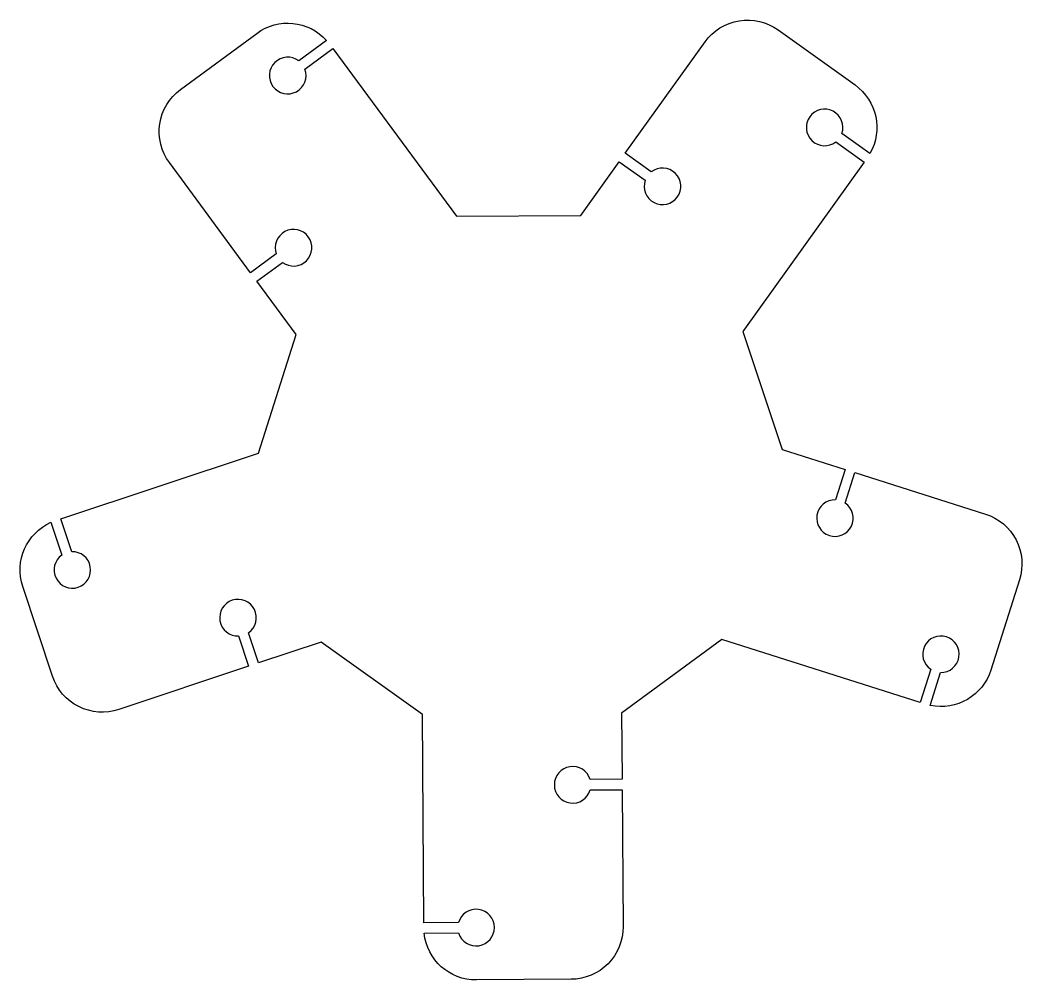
# Model space of a CAD drawing. Header units: millimetres. Extents: x 69 to 260, y 86 to 270.
import ezdxf

# ---------------------------------------------------------------- set-up
doc = ezdxf.new("R2010")
doc.units = ezdxf.units.MM
doc.layers.get('0').update_dxf_attribs({"linetype": 'CONTINUOUS'})

msp = doc.modelspace()

# ---------------------------------------------------------------- linework, layer by layer
msp.add_lwpolyline([(119.01, 223.47, 6.854102), (117.82, 225.08), (112.91, 221.46), (97.38, 242.53, -0.414214), (99.5, 256.51), (114.07, 267.25, -0.38517), (127.42, 265.91), (122.11, 261.99, 6.854102), (123.3, 260.38), (128.65, 264.33), (152.26, 232.29), (176.03, 232.45), (183.38, 242.71), (188.34, 239.16, 6.854102), (189.51, 240.78), (184.54, 244.34), (199.78, 265.62, -0.414214), (213.74, 267.92), (228.45, 257.38, -0.38517), (231.3, 244.27), (225.94, 248.11, 6.854102), (224.77, 246.49), (230.18, 242.62), (207, 210.26), (214.5, 187.71), (226.54, 183.89), (224.69, 178.07, 6.854102), (226.59, 177.46), (228.44, 183.28), (253.39, 175.36, -0.414214), (259.89, 162.8), (254.42, 145.55, -0.38517), (242.83, 138.79), (244.82, 145.08, 6.854102), (242.92, 145.68), (240.91, 139.35), (202.97, 151.39), (183.84, 137.29), (183.92, 124.66), (177.82, 124.62, 6.854102), (177.83, 122.62), (183.94, 122.66), (184.11, 96.49, -0.414214), (174.18, 86.42), (156.08, 86.3, -0.38517), (146.07, 95.23), (152.67, 95.28, 6.854102), (152.65, 97.28), (146.01, 97.23), (145.74, 137.03), (126.41, 150.87), (114.43, 146.89), (112.51, 152.68, 6.854102), (110.61, 152.05), (112.53, 146.26), (87.7, 138, -0.414214), (75.05, 144.34), (69.34, 161.51, -0.38517), (74.75, 173.79), (76.83, 167.53, 6.854102), (78.72, 168.16), (76.63, 174.47), (114.4, 187.03), (121.59, 209.68), (114.1, 219.85)], format="xyb", close=True)

doc.saveas('drawing.dxf')
